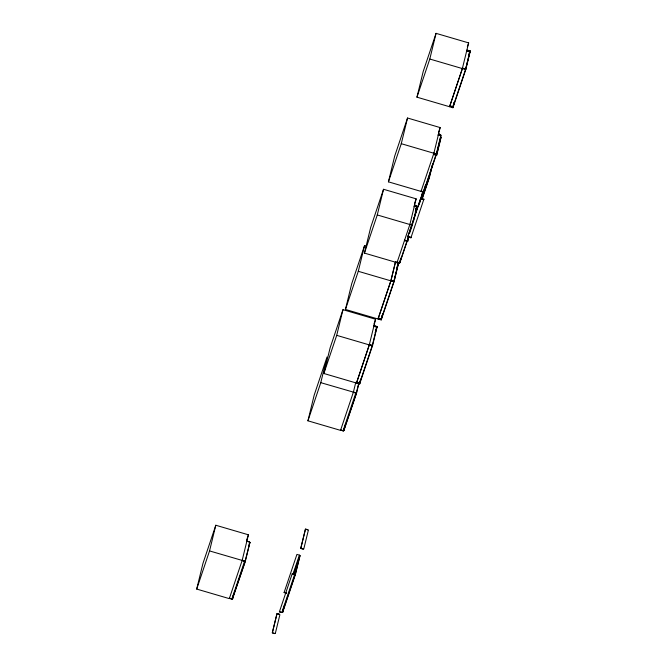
<?xml version="1.0" encoding="UTF-8"?>
<svg xmlns="http://www.w3.org/2000/svg" width="667" height="667" viewBox="0 0 667 667"><rect width="100%" height="100%" fill="white"/><g stroke="black" fill="none" stroke-linecap="round" stroke-linejoin="round"><path stroke-width="1" d="M424.454 189.078L423.878 191.504L436.443 154.277L440.954 135.843M414.024 206.828L414.599 205.102A4.894 3.335 18.6 0 1 415.483 205.419C420.669 208.371 409.413 204.31 416.9 206.52L412.323 225.238L377.272 214.949L383.533 189.278L416.141 198.833L409.863 224.512M433.867 153.26L440.137 127.572L407.537 118.017L401.276 143.697L436.343 153.977L440.904 135.259C433.417 133.058 444.672 137.119 439.486 134.167A4.894 3.335 18.6 0 0 438.594 133.842L438.069 135.426M229.423 598.141L231.816 599.191L244.647 561.055L242.188 560.33L229.306 598.624L196.698 589.069L202.96 563.39L215.808 525.246L248.416 534.801L242.129 560.563L244.972 561.389M196.698 589.069L209.546 550.925L215.808 525.246M248.599 546.39L249.908 542.429L245.381 561.072L232.391 599.008L233.325 595.097M232.633 598.916L234.067 593.046M245.173 561.014L249.908 542.429M307.929 420.81L314.182 395.131L327.038 356.987L320.777 382.666L307.929 420.81L340.537 430.365L353.418 392.071L355.878 392.796L343.03 430.94M369.318 344.914L356.47 383.058L369.435 344.422L372.595 345.348L359.63 383.984L323.862 373.495L330.123 347.824L342.971 309.68L375.579 319.235L369.268 344.931L372.219 345.798L376.913 326.722L375.921 329.656M323.862 373.495L336.71 335.351L342.971 309.68M398.674 262.49L395.539 261.806L390.895 280.857L378.047 319.001L378.164 318.518L391.012 280.373L394.172 281.299L381.207 319.935L345.439 309.446L351.701 283.775L364.549 245.623L366.525 246.206M345.439 309.446L358.287 271.302L364.549 245.623M408.713 235.985L399.483 263.373L364.424 253.093L370.685 227.422L383.533 189.278M275.321 633.425L279.898 614.707M282.675 612.273L283.383 608.412M284.601 604.41L282.7 612.231L295.439 574.387L299.975 555.761L293.755 574.262M436.585 152.976L423.487 192.121L388.427 181.841L394.681 156.161L407.537 118.017M282.433 612.323L295.281 574.179L299.967 555.744M303.777 548.966L308.354 530.24M466.925 50.017L470.302 51.009L465.774 69.568L452.926 107.712L416.95 97.174L423.203 71.494L436.06 33.35L468.659 42.905L462.348 68.609M416.95 97.174L429.798 59.029L436.06 33.35M340.654 429.882L343.455 430.965M343.838 430.69L344.164 428.422M344.447 427.264L344.589 426.68M343.655 430.59L344.222 428.272M344.497 427.105L344.639 426.53M345.289 424.787L343.864 430.649L356.612 392.813L358.996 383.041M356.203 393.121L353.335 392.371L355.786 382.341M356.403 392.746L358.829 382.825M359.947 381.949L360.664 379.014M359.63 383.984L360.697 379.59M382.066 315.474L381.115 319.385L393.964 281.241L398.491 262.673L397.173 266.583M381.207 319.935L382.75 313.582M395.364 262.314L390.845 280.882L393.788 281.749L398.316 263.182L395.364 262.314L395.539 261.806M399.483 263.373L400.767 258.187M400.45 260.33L399.875 262.731L408.454 237.402M400.709 259.28L400.967 258.221M407.762 236.868L420.735 198.241L423.895 199.166L423.778 199.65L420.61 198.724L407.762 236.868L410.922 237.802L423.895 199.166M407.57 241.546L407.737 241.037L404.577 240.112L404.402 240.62L407.57 241.546L408.754 236.66M407.737 241.037L408.688 237.127M413.557 221.136L413.815 220.077M414.074 219.026L416.95 207.095L415.274 212.014M410.922 237.802L411.047 237.31L407.879 236.385M418.918 205.011L422.803 191.321M419.601 203.118L423.011 191.387M423.487 192.121L424.762 186.91M424.712 188.019L424.971 186.968M425.229 185.918L425.488 184.859M421.903 199.133L429.148 177.614L432.008 165.883M422.111 199.191L429.356 177.672L432.691 163.99M436.585 155.411L441.045 137.31L436.585 155.411L433.425 154.486L433.592 153.977L436.752 154.902M454.027 102.284L452.718 107.654L465.683 69.026L462.523 68.101L449.55 106.728L462.406 68.584M452.926 107.712L454.119 102.826M244.631 561.139L209.546 550.925M284.1 592.521L286.635 592.971M292.229 573.737L295.031 574.704M294.706 574.37L281.858 612.514L279.398 611.797L292.254 573.653L294.639 574.62M412.54 224.404L412.348 225.096L409.913 224.362L397.065 262.506L399.525 263.223M355.861 392.838L320.777 382.666M436.076 154.719L436.351 153.844L433.917 153.11L421.069 191.254L423.528 191.971M246.44 540.67L248.416 534.801M249.216 543.88L249.75 542.296M232.374 598.999L245.389 561.014M364.424 253.093L377.272 214.949M388.427 181.841L401.276 143.697M373.929 324.12L375.579 319.235M414.49 203.718L416.141 198.833M438.494 132.466L440.137 127.572M467.342 46.815L468.659 42.905M415.833 208.979L416.633 206.603M293.138 573.712L299.4 555.127L296.923 554.41L284.092 592.554L286.552 593.271M415.833 209.68L416.9 206.52M293.388 574.679L299.808 555.611M375.146 332.65L377.13 326.647L374.079 325.371M396.39 269.585L398.816 262.248L394.055 281.782L358.287 271.302M468.442 55.836L470.093 50.942L465.566 69.51L469.801 51.934L466.642 51.009L466.808 50.5L469.968 51.426M468.651 55.895L470.302 51.009M409.696 233.05L412.006 226.205M343.605 430.74L356.612 392.755M359.538 383.433L372.386 345.289M282.283 612.539L279.415 611.789M429.798 59.029L465.774 69.568M449.841 105.736L453.001 106.662M449.675 106.245L452.835 107.17M421.119 191.095L423.578 191.821M397.115 262.356L399.575 263.073M378.339 318.009L381.282 318.876M378.164 318.518L381.324 319.443M376.738 327.23L373.795 326.363L373.962 325.855L377.122 326.788L372.478 345.839L336.71 335.351M356.762 382.058L359.705 382.925M356.587 382.566L359.746 383.492M340.62 430.065L343.08 430.782M307.946 529.756L305.486 529.039L300.792 548.282L303.252 549.008M307.896 529.915L305.436 529.189L300.742 548.441L303.202 549.158M246.865 541.095L249.758 542.071M246.832 541.237L249.291 541.963M229.39 598.324L231.849 599.049M279.49 614.224L277.038 613.498L272.344 632.75L274.804 633.467M279.44 614.374L276.98 613.657L272.294 632.9L274.754 633.617M299.383 555.136L299.817 555.386M438.561 134.05A3.235 2.201 18.6 0 1 440.428 134.892M414.557 205.311A3.235 2.201 18.6 0 1 416.425 206.145"/></g></svg>
